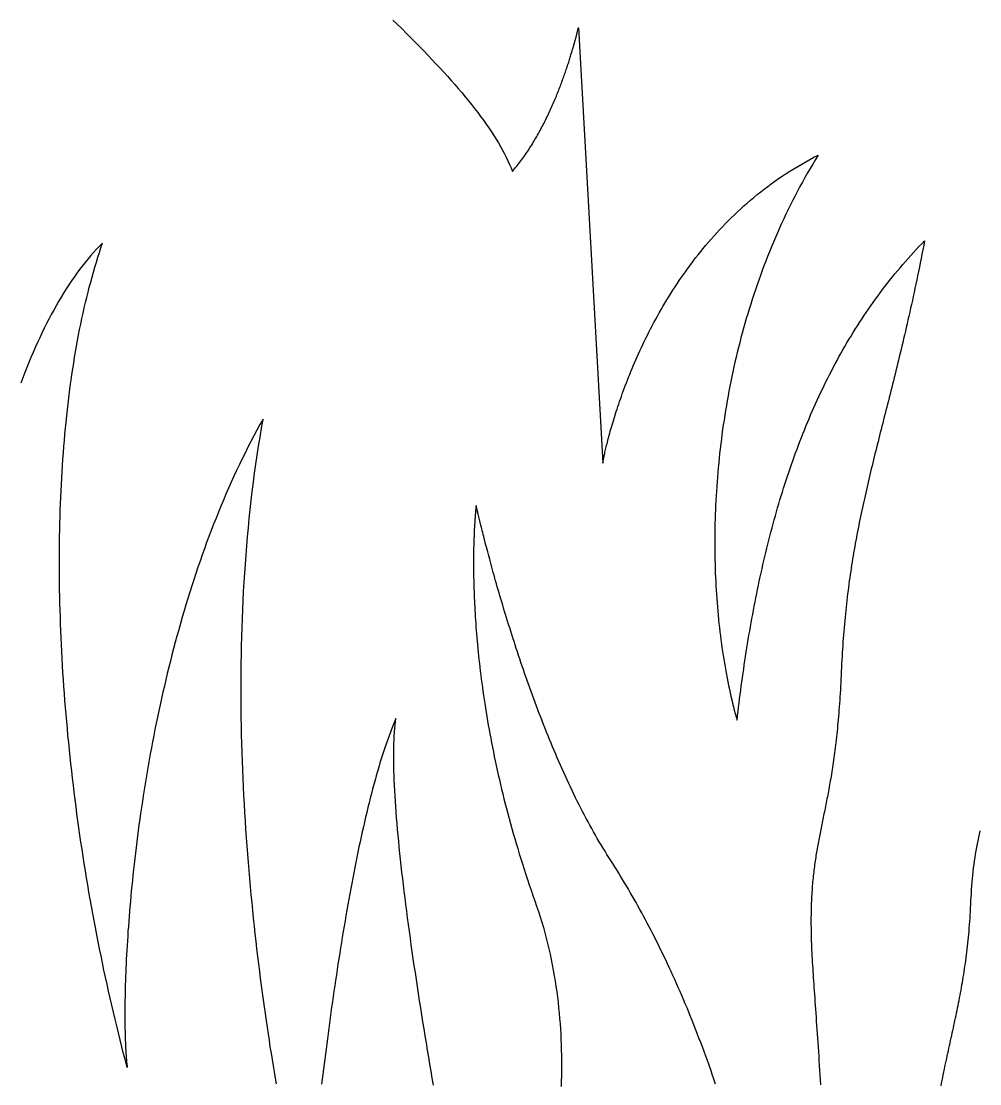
# Model space of a CAD drawing. Extents: x 5 to 105, y 2 to 136.
# Drawn here: x 22.37 to 30.88, y 52.06 to 61.5 of the extents above; entities that cross this region are included whole.
import ezdxf

# ---------------------------------------------------------------- set-up
doc = ezdxf.new("R2010")
doc.units = 0
doc.layers.get('0').update_dxf_attribs({"linetype": 'CONTINUOUS'})

msp = doc.modelspace()

# ---------------------------------------------------------------- linework, layer by layer
at = {"color": 7}
msp.add_lwpolyline([(27.3163, 61.4402), (27.5331, 57.5743)], dxfattribs=at)
for points in [[(25.6703, 61.5093, 0), (25.711, 61.4694, 0), (25.7511, 61.4298, 0), (25.7908, 61.3904, 0), (25.8298, 61.3513, 0), (25.8683, 61.3124, 0), (25.9062, 61.2737, 0), (25.9435, 61.2353, 0), (25.9802, 61.1971, 0), (26.0163, 61.1591, 0), (26.0518, 61.1214, 0), (26.0865, 61.0839, 0), (26.1207, 61.0467, 0), (26.1541, 61.0097, 0), (26.1869, 60.9729, 0), (26.2189, 60.9364, 0), (26.2503, 60.9001, 0), (26.2809, 60.8641, 0), (26.3107, 60.8283, 0), (26.3398, 60.7928, 0), (26.3682, 60.7575, 0), (26.3957, 60.7225, 0), (26.4225, 60.6877, 0), (26.4484, 60.6531, 0), (26.4735, 60.6188, 0), (26.4978, 60.5848, 0), (26.5212, 60.551, 0), (26.5438, 60.5174, 0), (26.5655, 60.4841, 0), (26.5863, 60.4511, 0), (26.6061, 60.4183, 0), (26.6251, 60.3858, 0), (26.6432, 60.3535, 0), (26.6602, 60.3215, 0), (26.6764, 60.2897, 0), (26.6915, 60.2582, 0), (26.7057, 60.227, 0), (26.7189, 60.196, 0), (26.7311, 60.1653, 0)], [(26.7311, 60.1653, 0), (26.7407, 60.1765, 0), (26.7503, 60.1878, 0), (26.7598, 60.1993, 0), (26.7692, 60.2109, 0), (26.7785, 60.2226, 0), (26.7878, 60.2344, 0), (26.7969, 60.2463, 0), (26.806, 60.2583, 0), (26.815, 60.2704, 0), (26.8238, 60.2826, 0), (26.8326, 60.2948, 0), (26.8413, 60.3072, 0), (26.85, 60.3196, 0), (26.8585, 60.3322, 0), (26.867, 60.3448, 0), (26.8753, 60.3574, 0), (26.8836, 60.3702, 0), (26.8918, 60.383, 0), (26.8999, 60.3959, 0), (26.908, 60.4088, 0), (26.9159, 60.4218, 0), (26.9238, 60.4348, 0), (26.9315, 60.4479, 0), (26.9392, 60.461, 0), (26.9468, 60.4742, 0), (26.9544, 60.4874, 0), (26.9618, 60.5007, 0), (26.9692, 60.514, 0), (26.9764, 60.5273, 0), (26.9836, 60.5406, 0), (26.9907, 60.554, 0), (26.9978, 60.5674, 0), (27.0047, 60.5808, 0), (27.0116, 60.5942, 0), (27.0183, 60.6076, 0), (27.025, 60.621, 0), (27.0317, 60.6345, 0), (27.0382, 60.6479, 0), (27.0446, 60.6613, 0), (27.051, 60.6748, 0), (27.0573, 60.6882, 0), (27.0635, 60.7016, 0), (27.0697, 60.715, 0), (27.0757, 60.7283, 0), (27.0817, 60.7417, 0), (27.0876, 60.755, 0), (27.0934, 60.7682, 0), (27.0991, 60.7815, 0), (27.1048, 60.7947, 0), (27.1103, 60.8079, 0), (27.1158, 60.821, 0), (27.1212, 60.8341, 0), (27.1266, 60.8471, 0), (27.1318, 60.8601, 0), (27.137, 60.873, 0), (27.1421, 60.8859, 0), (27.1471, 60.8987, 0), (27.1521, 60.9114, 0), (27.1569, 60.9241, 0), (27.1617, 60.9367, 0), (27.1664, 60.9492, 0), (27.1711, 60.9616, 0), (27.1756, 60.974, 0), (27.1801, 60.9862, 0), (27.1845, 60.9984, 0), (27.1889, 61.0105, 0), (27.1931, 61.0225, 0), (27.1973, 61.0344, 0), (27.2014, 61.0461, 0), (27.2054, 61.0578, 0), (27.2094, 61.0694, 0), (27.2133, 61.0808, 0), (27.2171, 61.0922, 0), (27.2208, 61.1034, 0), (27.2244, 61.1145, 0), (27.228, 61.1255, 0), (27.2315, 61.1363, 0), (27.235, 61.147, 0), (27.2383, 61.1576, 0), (27.2416, 61.168, 0), (27.2448, 61.1783, 0), (27.2479, 61.1885, 0), (27.251, 61.1985, 0), (27.254, 61.2083, 0), (27.2569, 61.218, 0), (27.2598, 61.2275, 0), (27.2625, 61.2369, 0), (27.2652, 61.2461, 0), (27.2679, 61.2551, 0), (27.2704, 61.264, 0), (27.2729, 61.2726, 0), (27.2753, 61.2811, 0), (27.2777, 61.2895, 0), (27.2799, 61.2976, 0), (27.2821, 61.3056, 0), (27.2843, 61.3133, 0), (27.2863, 61.3209, 0), (27.2883, 61.3282, 0), (27.2902, 61.3354, 0), (27.2921, 61.3423, 0), (27.2939, 61.3491, 0), (27.2956, 61.3556, 0), (27.2972, 61.3619, 0), (27.2988, 61.368, 0), (27.3003, 61.3739, 0), (27.3017, 61.3795, 0), (27.3031, 61.3849, 0), (27.3044, 61.3901, 0), (27.3056, 61.3951, 0), (27.3068, 61.3998, 0), (27.3079, 61.4043, 0), (27.3089, 61.4085, 0), (27.3098, 61.4125, 0), (27.3107, 61.4162, 0), (27.3116, 61.4197, 0), (27.3123, 61.4229, 0), (27.313, 61.4258, 0), (27.3136, 61.4285, 0), (27.3142, 61.4309, 0), (27.3147, 61.4331, 0), (27.3151, 61.4349, 0), (27.3155, 61.4365, 0), (27.3158, 61.4378, 0), (27.316, 61.4389, 0), (27.3161, 61.4396, 0), (27.3162, 61.44, 0), (27.3163, 61.4402, 0)], [(27.5331, 57.5743, 0), (27.5332, 57.5746, 0), (27.5334, 57.5757, 0), (27.5337, 57.5775, 0), (27.5341, 57.5799, 0), (27.5347, 57.5831, 0), (27.5354, 57.5869, 0), (27.5363, 57.5914, 0), (27.5373, 57.5965, 0), (27.5384, 57.6023, 0), (27.5397, 57.6087, 0), (27.5411, 57.6158, 0), (27.5427, 57.6235, 0), (27.5445, 57.6317, 0), (27.5464, 57.6406, 0), (27.5484, 57.6501, 0), (27.5506, 57.6602, 0), (27.553, 57.6708, 0), (27.5556, 57.682, 0), (27.5583, 57.6938, 0), (27.5612, 57.7061, 0), (27.5643, 57.719, 0), (27.5675, 57.7324, 0), (27.571, 57.7463, 0), (27.5746, 57.7607, 0), (27.5784, 57.7756, 0), (27.5824, 57.791, 0), (27.5866, 57.8069, 0), (27.591, 57.8233, 0), (27.5956, 57.8402, 0), (27.6004, 57.8575, 0), (27.6054, 57.8752, 0), (27.6106, 57.8934, 0), (27.616, 57.912, 0), (27.6216, 57.9311, 0), (27.6275, 57.9506, 0), (27.6335, 57.9704, 0), (27.6398, 57.9907, 0), (27.6463, 58.0114, 0), (27.653, 58.0324, 0), (27.6599, 58.0538, 0), (27.6671, 58.0755, 0), (27.6745, 58.0977, 0), (27.6822, 58.1201, 0), (27.6901, 58.1429, 0), (27.6982, 58.166, 0), (27.7066, 58.1894, 0), (27.7152, 58.2132, 0), (27.7241, 58.2372, 0), (27.7332, 58.2615, 0), (27.7426, 58.2861, 0), (27.7522, 58.311, 0), (27.7621, 58.3361, 0), (27.7723, 58.3615, 0), (27.7827, 58.3871, 0), (27.7934, 58.413, 0), (27.8044, 58.4391, 0), (27.8156, 58.4654, 0), (27.8271, 58.4919, 0), (27.8389, 58.5186, 0), (27.851, 58.5455, 0), (27.8634, 58.5726, 0), (27.876, 58.5998, 0), (27.889, 58.6272, 0), (27.9022, 58.6548, 0), (27.9157, 58.6825, 0), (27.9296, 58.7104, 0), (27.9437, 58.7383, 0), (27.9581, 58.7664, 0), (27.9729, 58.7946, 0), (27.9879, 58.8229, 0), (28.0033, 58.8513, 0), (28.019, 58.8798, 0), (28.035, 58.9083, 0), (28.0513, 58.9369, 0), (28.0679, 58.9656, 0), (28.0849, 58.9943, 0), (28.1022, 59.0231, 0), (28.1198, 59.0518, 0), (28.1378, 59.0806, 0), (28.1561, 59.1094, 0), (28.1747, 59.1382, 0), (28.1937, 59.167, 0), (28.213, 59.1958, 0), (28.2327, 59.2246, 0), (28.2527, 59.2533, 0), (28.2731, 59.282, 0), (28.2938, 59.3106, 0), (28.3149, 59.3392, 0), (28.3363, 59.3677, 0), (28.3581, 59.3961, 0), (28.3803, 59.4244, 0), (28.4028, 59.4526, 0), (28.4258, 59.4807, 0), (28.449, 59.5087, 0), (28.4727, 59.5366, 0), (28.4968, 59.5644, 0), (28.5212, 59.592, 0), (28.546, 59.6194, 0), (28.5712, 59.6467, 0), (28.5968, 59.6738, 0), (28.6228, 59.7008, 0), (28.6492, 59.7275, 0), (28.676, 59.7541, 0), (28.7031, 59.7804, 0), (28.7307, 59.8066, 0), (28.7587, 59.8325, 0), (28.7871, 59.8582, 0), (28.816, 59.8836, 0), (28.8452, 59.9088, 0), (28.8748, 59.9337, 0), (28.9049, 59.9584, 0), (28.9354, 59.9828, 0), (28.9663, 60.0069, 0), (28.9977, 60.0307, 0), (29.0295, 60.0542, 0), (29.0617, 60.0774, 0), (29.0943, 60.1003, 0), (29.1274, 60.1228, 0), (29.1609, 60.145, 0), (29.1949, 60.1669, 0), (29.2293, 60.1883, 0), (29.2642, 60.2095, 0), (29.2995, 60.2302, 0), (29.3353, 60.2506, 0), (29.3716, 60.2706, 0), (29.4083, 60.2901, 0), (29.4454, 60.3093, 0)], [(29.4455, 60.3093, 0), (29.4213, 60.2698, 0), (29.3976, 60.2302, 0), (29.3742, 60.1905, 0), (29.3512, 60.1506, 0), (29.3286, 60.1105, 0), (29.3063, 60.0703, 0), (29.2843, 60.0299, 0), (29.2627, 59.9894, 0), (29.2415, 59.9488, 0), (29.2206, 59.908, 0), (29.2001, 59.8671, 0), (29.1799, 59.8261, 0), (29.1601, 59.785, 0), (29.1406, 59.7437, 0), (29.1215, 59.7023, 0), (29.1027, 59.6608, 0), (29.0842, 59.6193, 0), (29.0661, 59.5776, 0), (29.0483, 59.5358, 0), (29.0308, 59.4939, 0), (29.0137, 59.4519, 0), (28.9969, 59.4099, 0), (28.9804, 59.3677, 0), (28.9643, 59.3255, 0), (28.9485, 59.2832, 0), (28.933, 59.2408, 0), (28.9178, 59.1984, 0), (28.9029, 59.1559, 0), (28.8884, 59.1134, 0), (28.8742, 59.0708, 0), (28.8603, 59.0281, 0), (28.8467, 58.9854, 0), (28.8334, 58.9426, 0), (28.8205, 58.8999, 0), (28.8078, 58.857, 0), (28.7954, 58.8142, 0), (28.7834, 58.7713, 0), (28.7716, 58.7284, 0), (28.7602, 58.6855, 0), (28.7491, 58.6425, 0), (28.7382, 58.5996, 0), (28.7277, 58.5566, 0), (28.7174, 58.5137, 0), (28.7074, 58.4707, 0), (28.6977, 58.4277, 0), (28.6884, 58.3848, 0), (28.6793, 58.3419, 0), (28.6704, 58.2989, 0), (28.6619, 58.256, 0), (28.6537, 58.2131, 0), (28.6457, 58.1703, 0), (28.638, 58.1275, 0), (28.6306, 58.0847, 0), (28.6234, 58.0419, 0), (28.6166, 57.9992, 0), (28.61, 57.9566, 0), (28.6036, 57.914, 0), (28.5976, 57.8714, 0), (28.5918, 57.8289, 0), (28.5862, 57.7865, 0), (28.581, 57.7442, 0), (28.5759, 57.7019, 0), (28.5712, 57.6596, 0), (28.5667, 57.6175, 0), (28.5625, 57.5754, 0), (28.5585, 57.5335, 0), (28.5547, 57.4916, 0), (28.5513, 57.4498, 0), (28.548, 57.4081, 0), (28.545, 57.3665, 0), (28.5423, 57.3251, 0), (28.5398, 57.2837, 0), (28.5375, 57.2424, 0), (28.5355, 57.2013, 0), (28.5337, 57.1603, 0), (28.5322, 57.1194, 0), (28.5309, 57.0786, 0), (28.5298, 57.038, 0), (28.529, 56.9975, 0), (28.5283, 56.9571, 0), (28.528, 56.9169, 0), (28.5278, 56.8769, 0), (28.5279, 56.837, 0), (28.5281, 56.7972, 0), (28.5286, 56.7576, 0), (28.5294, 56.7182, 0), (28.5303, 56.679, 0), (28.5315, 56.6399, 0), (28.5328, 56.601, 0), (28.5344, 56.5622, 0), (28.5362, 56.5237, 0), (28.5382, 56.4853, 0), (28.5404, 56.4472, 0), (28.5428, 56.4092, 0), (28.5454, 56.3714, 0), (28.5482, 56.3339, 0), (28.5512, 56.2965, 0), (28.5544, 56.2594, 0), (28.5578, 56.2225, 0), (28.5614, 56.1857, 0), (28.5652, 56.1493, 0), (28.5692, 56.113, 0), (28.5734, 56.077, 0), (28.5777, 56.0412, 0), (28.5823, 56.0056, 0), (28.587, 55.9703, 0), (28.5919, 55.9352, 0), (28.597, 55.9004, 0), (28.6023, 55.8659, 0), (28.6077, 55.8316, 0), (28.6133, 55.7975, 0), (28.6191, 55.7638, 0), (28.6251, 55.7303, 0), (28.6312, 55.697, 0), (28.6375, 55.6641, 0), (28.644, 55.6314, 0), (28.6506, 55.599, 0), (28.6574, 55.5669, 0), (28.6644, 55.5351, 0), (28.6715, 55.5036, 0), (28.6788, 55.4724, 0), (28.6862, 55.4415, 0), (28.6938, 55.411, 0), (28.7015, 55.3807, 0), (28.7094, 55.3507, 0), (28.7175, 55.3211, 0), (28.7256, 55.2918, 0)], [(28.7257, 55.2918, 0), (28.7301, 55.3297, 0), (28.7346, 55.3675, 0), (28.7392, 55.4054, 0), (28.7438, 55.4432, 0), (28.7486, 55.481, 0), (28.7535, 55.5188, 0), (28.7584, 55.5566, 0), (28.7634, 55.5943, 0), (28.7686, 55.632, 0), (28.7738, 55.6697, 0), (28.7791, 55.7074, 0), (28.7846, 55.745, 0), (28.7901, 55.7826, 0), (28.7957, 55.8202, 0), (28.8014, 55.8577, 0), (28.8073, 55.8952, 0), (28.8132, 55.9326, 0), (28.8192, 55.9701, 0), (28.8254, 56.0075, 0), (28.8316, 56.0448, 0), (28.838, 56.0821, 0), (28.8445, 56.1194, 0), (28.8511, 56.1566, 0), (28.8578, 56.1938, 0), (28.8646, 56.2309, 0), (28.8715, 56.268, 0), (28.8785, 56.3051, 0), (28.8857, 56.342, 0), (28.893, 56.379, 0), (28.9004, 56.4159, 0), (28.9079, 56.4527, 0), (28.9156, 56.4895, 0), (28.9234, 56.5262, 0), (28.9313, 56.5629, 0), (28.9393, 56.5995, 0), (28.9474, 56.636, 0), (28.9557, 56.6725, 0), (28.9641, 56.7089, 0), (28.9727, 56.7453, 0), (28.9814, 56.7816, 0), (28.9902, 56.8178, 0), (28.9992, 56.854, 0), (29.0082, 56.8901, 0), (29.0175, 56.9261, 0), (29.0268, 56.9621, 0), (29.0364, 56.998, 0), (29.046, 57.0338, 0), (29.0558, 57.0695, 0), (29.0657, 57.1052, 0), (29.0758, 57.1407, 0), (29.0861, 57.1762, 0), (29.0965, 57.2117, 0), (29.107, 57.247, 0), (29.1177, 57.2823, 0), (29.1285, 57.3174, 0), (29.1395, 57.3525, 0), (29.1506, 57.3875, 0), (29.1619, 57.4225, 0), (29.1734, 57.4573, 0), (29.185, 57.492, 0), (29.1968, 57.5267, 0), (29.2087, 57.5612, 0), (29.2208, 57.5957, 0), (29.2331, 57.6301, 0), (29.2455, 57.6643, 0), (29.2581, 57.6985, 0), (29.2709, 57.7326, 0), (29.2838, 57.7665, 0), (29.2969, 57.8004, 0), (29.3102, 57.8342, 0), (29.3237, 57.8679, 0), (29.3373, 57.9014, 0), (29.3511, 57.9349, 0), (29.3651, 57.9682, 0), (29.3792, 58.0015, 0), (29.3935, 58.0346, 0), (29.408, 58.0676, 0), (29.4227, 58.1005, 0), (29.4376, 58.1333, 0), (29.4527, 58.166, 0), (29.4679, 58.1985, 0), (29.4833, 58.231, 0), (29.499, 58.2633, 0), (29.5148, 58.2955, 0), (29.5308, 58.3276, 0), (29.547, 58.3595, 0), (29.5633, 58.3914, 0), (29.5799, 58.4231, 0), (29.5967, 58.4546, 0), (29.6137, 58.4861, 0), (29.6308, 58.5174, 0), (29.6482, 58.5486, 0), (29.6658, 58.5797, 0), (29.6835, 58.6106, 0), (29.7015, 58.6414, 0), (29.7197, 58.672, 0), (29.7381, 58.7026, 0), (29.7566, 58.733, 0), (29.7754, 58.7632, 0), (29.7945, 58.7933, 0), (29.8137, 58.8233, 0), (29.8331, 58.8531, 0), (29.8527, 58.8828, 0), (29.8726, 58.9123, 0), (29.8927, 58.9417, 0), (29.913, 58.9709, 0), (29.9335, 59, 0), (29.9542, 59.0289, 0), (29.9751, 59.0577, 0), (29.9963, 59.0863, 0), (30.0177, 59.1148, 0), (30.0393, 59.1431, 0), (30.0612, 59.1713, 0), (30.0832, 59.1993, 0), (30.1055, 59.2271, 0), (30.128, 59.2548, 0), (30.1508, 59.2823, 0), (30.1738, 59.3097, 0), (30.197, 59.3369, 0), (30.2205, 59.3639, 0), (30.2442, 59.3908, 0), (30.2681, 59.4175, 0), (30.2923, 59.444, 0), (30.3167, 59.4703, 0), (30.3413, 59.4965, 0), (30.3662, 59.5225, 0), (30.3914, 59.5484, 0)], [(30.3914, 59.5484, 0), (30.3836, 59.5082, 0), (30.3758, 59.4685, 0), (30.368, 59.4291, 0), (30.3602, 59.3901, 0), (30.3524, 59.3514, 0), (30.3446, 59.3132, 0), (30.3368, 59.2752, 0), (30.329, 59.2376, 0), (30.3212, 59.2004, 0), (30.3134, 59.1634, 0), (30.3056, 59.1269, 0), (30.2978, 59.0906, 0), (30.29, 59.0546, 0), (30.2822, 59.019, 0), (30.2744, 58.9837, 0), (30.2667, 58.9487, 0), (30.2589, 58.914, 0), (30.2511, 58.8795, 0), (30.2434, 58.8454, 0), (30.2356, 58.8115, 0), (30.2279, 58.778, 0), (30.2201, 58.7447, 0), (30.2124, 58.7116, 0), (30.2047, 58.6788, 0), (30.197, 58.6463, 0), (30.1894, 58.6141, 0), (30.1817, 58.582, 0), (30.1741, 58.5503, 0), (30.1664, 58.5187, 0), (30.1588, 58.4874, 0), (30.1512, 58.4563, 0), (30.1437, 58.4254, 0), (30.1361, 58.3948, 0), (30.1286, 58.3643, 0), (30.1211, 58.3341, 0), (30.1136, 58.3041, 0), (30.1062, 58.2742, 0), (30.0988, 58.2446, 0), (30.0914, 58.2151, 0), (30.084, 58.1858, 0), (30.0767, 58.1567, 0), (30.0693, 58.1277, 0), (30.0621, 58.0989, 0), (30.0548, 58.0703, 0), (30.0476, 58.0418, 0), (30.0404, 58.0134, 0), (30.0333, 57.9852, 0), (30.0261, 57.9572, 0), (30.0191, 57.9293, 0), (30.012, 57.9014, 0), (30.005, 57.8738, 0), (29.998, 57.8462, 0), (29.9911, 57.8187, 0), (29.9842, 57.7914, 0), (29.9774, 57.7641, 0), (29.9706, 57.737, 0), (29.9638, 57.7099, 0), (29.9571, 57.6829, 0), (29.9504, 57.656, 0), (29.9438, 57.6292, 0), (29.9372, 57.6024, 0), (29.9307, 57.5757, 0), (29.9242, 57.549, 0), (29.9177, 57.5224, 0), (29.9114, 57.4959, 0), (29.905, 57.4694, 0), (29.8987, 57.4429, 0), (29.8925, 57.4165, 0), (29.8863, 57.3901, 0), (29.8802, 57.3637, 0), (29.8741, 57.3373, 0), (29.8681, 57.3109, 0), (29.8622, 57.2846, 0), (29.8563, 57.2582, 0), (29.8504, 57.2318, 0), (29.8447, 57.2055, 0), (29.839, 57.1791, 0), (29.8333, 57.1527, 0), (29.8277, 57.1262, 0), (29.8222, 57.0998, 0), (29.8167, 57.0732, 0), (29.8113, 57.0467, 0), (29.806, 57.0201, 0), (29.8007, 56.9934, 0), (29.7956, 56.9667, 0), (29.7904, 56.94, 0), (29.7854, 56.9131, 0), (29.7804, 56.8862, 0), (29.7755, 56.8592, 0), (29.7706, 56.8322, 0), (29.7659, 56.805, 0), (29.7612, 56.7777, 0), (29.7566, 56.7504, 0), (29.752, 56.7229, 0), (29.7476, 56.6953, 0), (29.7432, 56.6677, 0), (29.7389, 56.6398, 0), (29.7347, 56.6119, 0), (29.7305, 56.5838, 0), (29.7265, 56.5556, 0), (29.7225, 56.5273, 0), (29.7186, 56.4988, 0), (29.7148, 56.4702, 0), (29.7111, 56.4414, 0), (29.7074, 56.4124, 0), (29.7039, 56.3833, 0), (29.7004, 56.354, 0), (29.697, 56.3245, 0), (29.6938, 56.2948, 0), (29.6906, 56.265, 0), (29.6875, 56.2349, 0), (29.6845, 56.2047, 0), (29.6815, 56.1742, 0), (29.6787, 56.1436, 0), (29.676, 56.1127, 0), (29.6734, 56.0816, 0), (29.6708, 56.0503, 0), (29.6684, 56.0187, 0), (29.6661, 55.987, 0), (29.6638, 55.9549, 0), (29.6617, 55.9227, 0), (29.6597, 55.8901, 0), (29.6577, 55.8573, 0), (29.6559, 55.8243, 0), (29.6542, 55.791, 0), (29.6526, 55.7574, 0), (29.6511, 55.7235, 0)], [(23.0911, 59.528, 0), (23.0646, 59.5014, 0), (23.0383, 59.4739, 0), (23.0123, 59.4456, 0), (22.9866, 59.4165, 0), (22.9612, 59.3866, 0), (22.9361, 59.356, 0), (22.9113, 59.3246, 0), (22.8868, 59.2924, 0), (22.8626, 59.2595, 0), (22.8387, 59.2259, 0), (22.815, 59.1916, 0), (22.7917, 59.1566, 0), (22.7686, 59.1209, 0), (22.7458, 59.0845, 0), (22.7233, 59.0475, 0), (22.7011, 59.0098, 0), (22.6791, 58.9716, 0), (22.6575, 58.9327, 0), (22.6361, 58.8932, 0), (22.615, 58.8531, 0), (22.5942, 58.8125, 0), (22.5736, 58.7713, 0), (22.5533, 58.7295, 0), (22.5333, 58.6872, 0), (22.5136, 58.6444, 0), (22.4941, 58.6011, 0), (22.4749, 58.5574, 0), (22.456, 58.5131, 0), (22.4374, 58.4684, 0), (22.419, 58.4232, 0), (22.4009, 58.3776, 0), (22.383, 58.3315, 0), (22.3654, 58.2851, 0)], [(23.3105, 52.2074, 0), (23.2944, 52.2684, 0), (23.2785, 52.3295, 0), (23.2629, 52.3907, 0), (23.2474, 52.4521, 0), (23.2321, 52.5136, 0), (23.2171, 52.5753, 0), (23.2022, 52.6371, 0), (23.1876, 52.699, 0), (23.1731, 52.761, 0), (23.1589, 52.8231, 0), (23.1449, 52.8853, 0), (23.1311, 52.9476, 0), (23.1175, 53.01, 0), (23.1041, 53.0725, 0), (23.0909, 53.1351, 0), (23.078, 53.1978, 0), (23.0652, 53.2606, 0), (23.0527, 53.3234, 0), (23.0403, 53.3863, 0), (23.0282, 53.4492, 0), (23.0163, 53.5122, 0), (23.0047, 53.5753, 0), (22.9932, 53.6384, 0), (22.982, 53.7015, 0), (22.9709, 53.7647, 0), (22.9601, 53.8279, 0), (22.9496, 53.8912, 0), (22.9392, 53.9544, 0), (22.929, 54.0177, 0), (22.9191, 54.081, 0), (22.9094, 54.1443, 0), (22.8999, 54.2076, 0), (22.8906, 54.2709, 0), (22.8816, 54.3342, 0), (22.8728, 54.3975, 0), (22.8642, 54.4608, 0), (22.8558, 54.5241, 0), (22.8477, 54.5873, 0), (22.8397, 54.6505, 0), (22.8321, 54.7137, 0), (22.8246, 54.7768, 0), (22.8173, 54.8399, 0), (22.8103, 54.9029, 0), (22.8035, 54.9659, 0), (22.797, 55.0288, 0), (22.7907, 55.0916, 0), (22.7846, 55.1544, 0), (22.7787, 55.2171, 0), (22.773, 55.2798, 0), (22.7676, 55.3423, 0), (22.7625, 55.4048, 0), (22.7575, 55.4672, 0), (22.7528, 55.5294, 0), (22.7483, 55.5916, 0), (22.7441, 55.6537, 0), (22.7401, 55.7156, 0), (22.7363, 55.7774, 0), (22.7328, 55.8392, 0), (22.7295, 55.9007, 0), (22.7264, 55.9622, 0), (22.7236, 56.0235, 0), (22.721, 56.0847, 0), (22.7187, 56.1457, 0), (22.7166, 56.2066, 0), (22.7147, 56.2673, 0), (22.7131, 56.3279, 0), (22.7117, 56.3883, 0), (22.7106, 56.4485, 0), (22.7097, 56.5086, 0), (22.709, 56.5685, 0), (22.7086, 56.6282, 0), (22.7084, 56.6877, 0), (22.7085, 56.747, 0), (22.7088, 56.8061, 0), (22.7094, 56.865, 0), (22.7102, 56.9237, 0), (22.7113, 56.9822, 0), (22.7126, 57.0404, 0), (22.7141, 57.0985, 0), (22.7159, 57.1563, 0), (22.718, 57.2139, 0), (22.7203, 57.2712, 0), (22.7228, 57.3283, 0), (22.7256, 57.3852, 0), (22.7287, 57.4418, 0), (22.732, 57.4981, 0), (22.7355, 57.5542, 0), (22.7393, 57.6101, 0), (22.7434, 57.6656, 0), (22.7477, 57.7209, 0), (22.7523, 57.7759, 0), (22.7571, 57.8306, 0), (22.7622, 57.885, 0), (22.7675, 57.9391, 0), (22.7731, 57.9929, 0), (22.779, 58.0465, 0), (22.7851, 58.0997, 0), (22.7915, 58.1526, 0), (22.7981, 58.2051, 0), (22.805, 58.2574, 0), (22.8121, 58.3093, 0), (22.8195, 58.3609, 0), (22.8272, 58.4121, 0), (22.8351, 58.4631, 0), (22.8433, 58.5136, 0), (22.8518, 58.5638, 0), (22.8605, 58.6137, 0), (22.8695, 58.6631, 0), (22.8787, 58.7123, 0), (22.8882, 58.761, 0), (22.898, 58.8094, 0), (22.9081, 58.8574, 0), (22.9184, 58.905, 0), (22.929, 58.9522, 0), (22.9398, 58.999, 0), (22.9509, 59.0454, 0), (22.9623, 59.0914, 0), (22.974, 59.137, 0), (22.9859, 59.1822, 0), (22.9981, 59.2269, 0), (23.0106, 59.2712, 0), (23.0233, 59.3151, 0), (23.0363, 59.3586, 0), (23.0496, 59.4016, 0), (23.0632, 59.4442, 0), (23.077, 59.4864, 0), (23.0911, 59.528, 0)], [(24.517, 57.9652, 0), (24.4893, 57.9158, 0), (24.462, 57.8661, 0), (24.4352, 57.816, 0), (24.4087, 57.7656, 0), (24.3826, 57.7148, 0), (24.3569, 57.6638, 0), (24.3316, 57.6125, 0), (24.3067, 57.5609, 0), (24.2821, 57.509, 0), (24.2579, 57.4568, 0), (24.2341, 57.4044, 0), (24.2107, 57.3517, 0), (24.1876, 57.2988, 0), (24.1649, 57.2456, 0), (24.1425, 57.1923, 0), (24.1205, 57.1387, 0), (24.0989, 57.0849, 0), (24.0776, 57.031, 0), (24.0567, 56.9769, 0), (24.0361, 56.9226, 0), (24.0159, 56.8681, 0), (23.996, 56.8135, 0), (23.9764, 56.7587, 0), (23.9572, 56.7038, 0), (23.9383, 56.6488, 0), (23.9198, 56.5937, 0), (23.9016, 56.5385, 0), (23.8837, 56.4832, 0), (23.8661, 56.4278, 0), (23.8489, 56.3724, 0), (23.832, 56.3169, 0), (23.8154, 56.2613, 0), (23.7991, 56.2057, 0), (23.7832, 56.15, 0), (23.7675, 56.0944, 0), (23.7521, 56.0387, 0), (23.7371, 55.983, 0), (23.7224, 55.9274, 0), (23.7079, 55.8717, 0), (23.6938, 55.8161, 0), (23.6799, 55.7605, 0), (23.6664, 55.705, 0), (23.6531, 55.6495, 0), (23.6401, 55.5941, 0), (23.6274, 55.5388, 0), (23.615, 55.4836, 0), (23.6029, 55.4284, 0), (23.591, 55.3734, 0), (23.5795, 55.3185, 0), (23.5682, 55.2637, 0), (23.5571, 55.209, 0), (23.5463, 55.1545, 0), (23.5358, 55.1002, 0), (23.5256, 55.046, 0), (23.5156, 54.992, 0), (23.5059, 54.9382, 0), (23.4964, 54.8845, 0), (23.4872, 54.8311, 0), (23.4782, 54.7779, 0), (23.4694, 54.7249, 0), (23.461, 54.6722, 0), (23.4527, 54.6197, 0), (23.4447, 54.5675, 0), (23.4369, 54.5155, 0), (23.4294, 54.4638, 0), (23.4221, 54.4124, 0), (23.415, 54.3612, 0), (23.4081, 54.3104, 0), (23.4015, 54.2599, 0), (23.3951, 54.2098, 0), (23.3889, 54.1599, 0), (23.3829, 54.1104, 0), (23.3772, 54.0613, 0), (23.3716, 54.0125, 0), (23.3663, 53.9641, 0), (23.3611, 53.9161, 0), (23.3562, 53.8684, 0), (23.3514, 53.8212, 0), (23.3469, 53.7744, 0), (23.3425, 53.728, 0), (23.3384, 53.6821, 0), (23.3344, 53.6366, 0), (23.3306, 53.5915, 0), (23.327, 53.5469, 0), (23.3236, 53.5028, 0), (23.3204, 53.4591, 0), (23.3173, 53.416, 0), (23.3145, 53.3734, 0), (23.3117, 53.3312, 0), (23.3092, 53.2896, 0), (23.3068, 53.2485, 0), (23.3046, 53.208, 0), (23.3026, 53.168, 0), (23.3007, 53.1286, 0), (23.2989, 53.0898, 0), (23.2974, 53.0515, 0), (23.2959, 53.0138, 0), (23.2946, 52.9767, 0), (23.2935, 52.9403, 0), (23.2925, 52.9044, 0), (23.2917, 52.8692, 0), (23.2909, 52.8346, 0), (23.2904, 52.8007, 0), (23.2899, 52.7674, 0), (23.2896, 52.7349, 0), (23.2894, 52.7029, 0), (23.2894, 52.6717, 0), (23.2894, 52.6412, 0), (23.2896, 52.6114, 0), (23.2899, 52.5823, 0), (23.2903, 52.5539, 0), (23.2908, 52.5263, 0), (23.2915, 52.4994, 0), (23.2922, 52.4733, 0), (23.2931, 52.448, 0), (23.294, 52.4234, 0), (23.2951, 52.3996, 0), (23.2962, 52.3767, 0), (23.2975, 52.3545, 0), (23.2988, 52.3331, 0), (23.3002, 52.3126, 0), (23.3017, 52.2929, 0), (23.3033, 52.2741, 0), (23.305, 52.2561, 0), (23.3068, 52.239, 0), (23.3086, 52.2228, 0), (23.3105, 52.2074, 0)], [(24.6348, 52.0605, 0), (24.6259, 52.1132, 0), (24.617, 52.1668, 0), (24.6081, 52.2213, 0), (24.5991, 52.2765, 0), (24.5902, 52.3325, 0), (24.5813, 52.3893, 0), (24.5725, 52.4469, 0), (24.5636, 52.5053, 0), (24.5548, 52.5644, 0), (24.5461, 52.6242, 0), (24.5374, 52.6848, 0), (24.5287, 52.746, 0), (24.5202, 52.808, 0), (24.5117, 52.8706, 0), (24.5033, 52.9339, 0), (24.495, 52.9979, 0), (24.4868, 53.0625, 0), (24.4787, 53.1278, 0), (24.4707, 53.1937, 0), (24.4628, 53.2601, 0), (24.4551, 53.3272, 0), (24.4475, 53.3949, 0), (24.4401, 53.4631, 0), (24.4328, 53.5319, 0), (24.4257, 53.6012, 0), (24.4187, 53.6711, 0), (24.4119, 53.7415, 0), (24.4053, 53.8124, 0), (24.3989, 53.8838, 0), (24.3927, 53.9556, 0), (24.3867, 54.028, 0), (24.381, 54.1008, 0), (24.3754, 54.174, 0), (24.3701, 54.2477, 0), (24.365, 54.3218, 0), (24.3601, 54.3963, 0), (24.3555, 54.4712, 0), (24.3512, 54.5465, 0), (24.3471, 54.6221, 0), (24.3433, 54.6981, 0), (24.3398, 54.7745, 0), (24.3365, 54.8511, 0), (24.3336, 54.9281, 0), (24.331, 55.0054, 0), (24.3287, 55.083, 0), (24.3267, 55.1609, 0), (24.325, 55.239, 0), (24.3237, 55.3174, 0), (24.3227, 55.3961, 0), (24.322, 55.4749, 0), (24.3217, 55.554, 0), (24.3218, 55.6333, 0), (24.3223, 55.7128, 0), (24.3231, 55.7925, 0), (24.3243, 55.8723, 0), (24.326, 55.9523, 0), (24.328, 56.0324, 0), (24.3304, 56.1127, 0), (24.3333, 56.193, 0), (24.3365, 56.2735, 0), (24.3402, 56.3541, 0), (24.3444, 56.4347, 0), (24.349, 56.5154, 0), (24.354, 56.5962, 0), (24.3596, 56.677, 0), (24.3655, 56.7579, 0), (24.372, 56.8387, 0), (24.379, 56.9196, 0), (24.3864, 57.0004, 0), (24.3943, 57.0812, 0), (24.4028, 57.162, 0), (24.4118, 57.2428, 0), (24.4213, 57.3234, 0), (24.4313, 57.404, 0), (24.4418, 57.4846, 0), (24.4529, 57.565, 0), (24.4646, 57.6453, 0), (24.4768, 57.7255, 0), (24.4896, 57.8056, 0), (24.503, 57.8855, 0), (24.5169, 57.9652, 0)], [(26.4089, 57.1974, 0), (26.4089, 57.1971, 0), (26.4088, 57.1963, 0), (26.4086, 57.1949, 0), (26.4084, 57.1929, 0), (26.4081, 57.1905, 0), (26.4078, 57.1874, 0), (26.4074, 57.1838, 0), (26.4069, 57.1797, 0), (26.4064, 57.175, 0), (26.4059, 57.1699, 0), (26.4053, 57.1641, 0), (26.4047, 57.1579, 0), (26.4041, 57.1511, 0), (26.4034, 57.1438, 0), (26.4027, 57.136, 0), (26.402, 57.1276, 0), (26.4013, 57.1188, 0), (26.4005, 57.1094, 0), (26.3997, 57.0995, 0), (26.3989, 57.0892, 0), (26.3982, 57.0783, 0), (26.3974, 57.0669, 0), (26.3966, 57.0551, 0), (26.3958, 57.0427, 0), (26.395, 57.0298, 0), (26.3942, 57.0165, 0), (26.3935, 57.0027, 0), (26.3927, 56.9884, 0), (26.392, 56.9736, 0), (26.3913, 56.9583, 0), (26.3906, 56.9426, 0), (26.3899, 56.9264, 0), (26.3893, 56.9098, 0), (26.3887, 56.8926, 0), (26.3882, 56.8751, 0), (26.3877, 56.857, 0), (26.3872, 56.8385, 0), (26.3868, 56.8196, 0), (26.3864, 56.8002, 0), (26.3861, 56.7803, 0), (26.3858, 56.7601, 0), (26.3856, 56.7393, 0), (26.3855, 56.7182, 0), (26.3854, 56.6966, 0), (26.3854, 56.6746, 0), (26.3855, 56.6521, 0), (26.3857, 56.6292, 0), (26.3859, 56.6059, 0), (26.3862, 56.5822, 0), (26.3866, 56.5581, 0), (26.3871, 56.5336, 0), (26.3877, 56.5086, 0), (26.3884, 56.4833, 0), (26.3892, 56.4575, 0), (26.39, 56.4313, 0), (26.391, 56.4048, 0), (26.3921, 56.3778, 0), (26.3933, 56.3505, 0), (26.3946, 56.3228, 0), (26.3961, 56.2946, 0), (26.3976, 56.2661, 0), (26.3993, 56.2373, 0), (26.4011, 56.208, 0), (26.4031, 56.1784, 0), (26.4052, 56.1484, 0), (26.4074, 56.118, 0), (26.4097, 56.0873, 0), (26.4122, 56.0562, 0), (26.4149, 56.0247, 0), (26.4177, 55.9929, 0), (26.4206, 55.9607, 0), (26.4237, 55.9282, 0), (26.427, 55.8954, 0), (26.4304, 55.8622, 0), (26.434, 55.8286, 0), (26.4378, 55.7947, 0), (26.4417, 55.7605, 0), (26.4458, 55.726, 0), (26.4501, 55.6911, 0), (26.4546, 55.6559, 0), (26.4593, 55.6203, 0), (26.4641, 55.5845, 0), (26.4692, 55.5483, 0), (26.4744, 55.5118, 0), (26.4798, 55.4751, 0), (26.4855, 55.4379, 0), (26.4913, 55.4005, 0), (26.4974, 55.3628, 0), (26.5036, 55.3248, 0), (26.5101, 55.2865, 0), (26.5168, 55.2479, 0), (26.5237, 55.209, 0), (26.5308, 55.1698, 0), (26.5382, 55.1304, 0), (26.5458, 55.0906, 0), (26.5536, 55.0506, 0), (26.5617, 55.0103, 0), (26.57, 54.9697, 0), (26.5786, 54.9289, 0), (26.5874, 54.8878, 0), (26.5964, 54.8464, 0), (26.6057, 54.8048, 0), (26.6153, 54.7629, 0), (26.6251, 54.7208, 0), (26.6352, 54.6784, 0), (26.6455, 54.6357, 0), (26.6561, 54.5928, 0), (26.667, 54.5497, 0), (26.6782, 54.5063, 0), (26.6896, 54.4627, 0), (26.7013, 54.4188, 0), (26.7133, 54.3748, 0), (26.7256, 54.3305, 0), (26.7382, 54.2859, 0), (26.7511, 54.2412, 0), (26.7643, 54.1962, 0), (26.7778, 54.151, 0), (26.7915, 54.1056, 0), (26.8056, 54.06, 0), (26.82, 54.0142, 0), (26.8347, 53.9681, 0), (26.8498, 53.9219, 0), (26.8651, 53.8755, 0), (26.8808, 53.8289, 0), (26.8968, 53.7821, 0), (26.9132, 53.7351, 0), (26.9298, 53.6879, 0)], [(27.5879, 54.0718, 0), (27.5704, 54.0991, 0), (27.5531, 54.1268, 0), (27.5359, 54.1547, 0), (27.5188, 54.1829, 0), (27.5018, 54.2114, 0), (27.485, 54.2402, 0), (27.4682, 54.2692, 0), (27.4516, 54.2985, 0), (27.4351, 54.328, 0), (27.4187, 54.3577, 0), (27.4024, 54.3877, 0), (27.3862, 54.4179, 0), (27.3702, 54.4482, 0), (27.3542, 54.4788, 0), (27.3384, 54.5096, 0), (27.3227, 54.5406, 0), (27.3071, 54.5717, 0), (27.2917, 54.603, 0), (27.2763, 54.6345, 0), (27.2611, 54.6661, 0), (27.246, 54.6978, 0), (27.231, 54.7297, 0), (27.2162, 54.7617, 0), (27.2014, 54.7939, 0), (27.1868, 54.8261, 0), (27.1723, 54.8584, 0), (27.1579, 54.8909, 0), (27.1437, 54.9234, 0), (27.1296, 54.956, 0), (27.1155, 54.9887, 0), (27.1017, 55.0214, 0), (27.0879, 55.0542, 0), (27.0743, 55.087, 0), (27.0608, 55.1198, 0), (27.0474, 55.1527, 0), (27.0342, 55.1856, 0), (27.021, 55.2185, 0), (27.008, 55.2514, 0), (26.9952, 55.2844, 0), (26.9824, 55.3173, 0), (26.9698, 55.3501, 0), (26.9573, 55.383, 0), (26.945, 55.4158, 0), (26.9327, 55.4485, 0), (26.9207, 55.4813, 0), (26.9087, 55.5139, 0), (26.8969, 55.5465, 0), (26.8851, 55.579, 0), (26.8736, 55.6114, 0), (26.8621, 55.6437, 0), (26.8508, 55.6759, 0), (26.8396, 55.708, 0), (26.8286, 55.74, 0), (26.8177, 55.7718, 0), (26.8069, 55.8035, 0), (26.7963, 55.8351, 0), (26.7858, 55.8665, 0), (26.7754, 55.8978, 0), (26.7652, 55.9288, 0), (26.7551, 55.9598, 0), (26.7451, 55.9905, 0), (26.7353, 56.021, 0), (26.7256, 56.0513, 0), (26.716, 56.0814, 0), (26.7066, 56.1113, 0), (26.6973, 56.141, 0), (26.6882, 56.1705, 0), (26.6792, 56.1996, 0), (26.6703, 56.2286, 0), (26.6616, 56.2573, 0), (26.653, 56.2857, 0), (26.6446, 56.3138, 0), (26.6363, 56.3417, 0), (26.6282, 56.3693, 0), (26.6201, 56.3965, 0), (26.6123, 56.4235, 0), (26.6045, 56.4501, 0), (26.597, 56.4764, 0), (26.5895, 56.5024, 0), (26.5822, 56.528, 0), (26.5751, 56.5533, 0), (26.5681, 56.5783, 0), (26.5612, 56.6028, 0), (26.5545, 56.627, 0), (26.5479, 56.6508, 0), (26.5415, 56.6743, 0), (26.5352, 56.6973, 0), (26.5291, 56.7199, 0), (26.5231, 56.7421, 0), (26.5172, 56.7639, 0), (26.5116, 56.7852, 0), (26.506, 56.8061, 0), (26.5006, 56.8266, 0), (26.4954, 56.8466, 0), (26.4903, 56.8661, 0), (26.4854, 56.8852, 0), (26.4806, 56.9038, 0), (26.4759, 56.9219, 0), (26.4714, 56.9395, 0), (26.4671, 56.9566, 0), (26.4629, 56.9732, 0), (26.4589, 56.9892, 0), (26.455, 57.0048, 0), (26.4513, 57.0198, 0), (26.4477, 57.0342, 0), (26.4443, 57.0481, 0), (26.441, 57.0615, 0), (26.4379, 57.0742, 0), (26.435, 57.0864, 0), (26.4322, 57.098, 0), (26.4296, 57.109, 0), (26.4271, 57.1194, 0), (26.4247, 57.1292, 0), (26.4226, 57.1384, 0), (26.4206, 57.1469, 0), (26.4187, 57.1548, 0), (26.417, 57.1621, 0), (26.4155, 57.1687, 0), (26.4141, 57.1746, 0), (26.4129, 57.1799, 0), (26.4119, 57.1845, 0), (26.411, 57.1884, 0), (26.4102, 57.1916, 0), (26.4097, 57.1941, 0), (26.4093, 57.1959, 0), (26.409, 57.197, 0), (26.4089, 57.1974, 0)], [(29.6511, 55.7235, 0), (29.6496, 55.6898, 0), (29.648, 55.6566, 0), (29.6464, 55.624, 0), (29.6446, 55.5918, 0), (29.6429, 55.5602, 0), (29.641, 55.5291, 0), (29.6391, 55.4985, 0), (29.637, 55.4684, 0), (29.635, 55.4387, 0), (29.6329, 55.4096, 0), (29.6307, 55.3809, 0), (29.6284, 55.3527, 0), (29.6261, 55.3249, 0), (29.6237, 55.2976, 0), (29.6213, 55.2707, 0), (29.6188, 55.2442, 0), (29.6163, 55.2181, 0), (29.6137, 55.1925, 0), (29.6111, 55.1673, 0), (29.6084, 55.1424, 0), (29.6056, 55.118, 0), (29.6029, 55.0939, 0), (29.6001, 55.0702, 0), (29.5972, 55.0469, 0), (29.5943, 55.0239, 0), (29.5914, 55.0013, 0), (29.5884, 54.979, 0), (29.5854, 54.957, 0), (29.5824, 54.9354, 0), (29.5793, 54.914, 0), (29.5762, 54.893, 0), (29.5731, 54.8723, 0), (29.57, 54.8519, 0), (29.5668, 54.8317, 0), (29.5636, 54.8118, 0), (29.5604, 54.7922, 0), (29.5572, 54.7729, 0), (29.5539, 54.7538, 0), (29.5506, 54.735, 0), (29.5474, 54.7164, 0), (29.5441, 54.698, 0), (29.5408, 54.6798, 0), (29.5375, 54.6618, 0), (29.5341, 54.6441, 0), (29.5308, 54.6265, 0), (29.5275, 54.6092, 0), (29.5242, 54.592, 0), (29.5208, 54.5749, 0), (29.5175, 54.5581, 0), (29.5142, 54.5414, 0), (29.5108, 54.5248, 0), (29.5075, 54.5084, 0), (29.5042, 54.4921, 0), (29.5009, 54.4759, 0), (29.4976, 54.4599, 0), (29.4943, 54.4439, 0), (29.4911, 54.4281, 0), (29.4878, 54.4123, 0), (29.4846, 54.3967, 0), (29.4814, 54.3811, 0), (29.4782, 54.3655, 0), (29.475, 54.3501, 0), (29.4719, 54.3346, 0), (29.4688, 54.3192, 0), (29.4657, 54.3039, 0), (29.4626, 54.2886, 0), (29.4596, 54.2733, 0), (29.4566, 54.258, 0), (29.4536, 54.2427, 0), (29.4507, 54.2274, 0), (29.4478, 54.2121, 0), (29.445, 54.1967, 0), (29.4421, 54.1814, 0), (29.4394, 54.166, 0), (29.4367, 54.1505, 0), (29.434, 54.135, 0), (29.4314, 54.1195, 0), (29.4288, 54.1038, 0), (29.4262, 54.0881, 0), (29.4238, 54.0723, 0), (29.4213, 54.0564, 0), (29.419, 54.0404, 0), (29.4167, 54.0243, 0), (29.4144, 54.0081, 0), (29.4122, 53.9917, 0), (29.4101, 53.9753, 0), (29.408, 53.9586, 0), (29.4061, 53.9419, 0), (29.4041, 53.9249, 0), (29.4023, 53.9078, 0), (29.4005, 53.8905, 0), (29.3988, 53.8731, 0), (29.3971, 53.8554, 0), (29.3956, 53.8376, 0), (29.3941, 53.8195, 0), (29.3927, 53.8013, 0), (29.3913, 53.7828, 0), (29.3901, 53.764, 0), (29.3889, 53.7451, 0), (29.3879, 53.7259, 0), (29.3869, 53.7064, 0), (29.386, 53.6867, 0), (29.3852, 53.6667, 0), (29.3845, 53.6464, 0), (29.3838, 53.6258, 0), (29.3833, 53.605, 0), (29.3829, 53.5838, 0), (29.3826, 53.5623, 0), (29.3823, 53.5405, 0), (29.3822, 53.5184, 0), (29.3822, 53.496, 0), (29.3823, 53.4732, 0), (29.3825, 53.45, 0), (29.3828, 53.4265, 0), (29.3832, 53.4026, 0), (29.3837, 53.3784, 0), (29.3844, 53.3537, 0), (29.3851, 53.3287, 0), (29.386, 53.3033, 0), (29.387, 53.2775, 0), (29.3881, 53.2512, 0), (29.3894, 53.2245, 0), (29.3907, 53.1974, 0), (29.3922, 53.1699, 0), (29.3938, 53.1419, 0), (29.3956, 53.1135, 0), (29.3974, 53.0845, 0)], [(25.696, 55.3056, 0), (25.6838, 55.2767, 0), (25.6716, 55.247, 0), (25.6595, 55.2166, 0), (25.6475, 55.1854, 0), (25.6356, 55.1535, 0), (25.6238, 55.1208, 0), (25.6121, 55.0875, 0), (25.6005, 55.0535, 0), (25.589, 55.0188, 0), (25.5776, 54.9835, 0), (25.5662, 54.9475, 0), (25.555, 54.9109, 0), (25.5438, 54.8738, 0), (25.5328, 54.836, 0), (25.5218, 54.7976, 0), (25.5109, 54.7587, 0), (25.5002, 54.7193, 0), (25.4895, 54.6793, 0), (25.4789, 54.6389, 0), (25.4684, 54.5979, 0), (25.458, 54.5565, 0), (25.4477, 54.5146, 0), (25.4374, 54.4723, 0), (25.4273, 54.4295, 0), (25.4173, 54.3863, 0), (25.4073, 54.3428, 0), (25.3975, 54.2988, 0), (25.3878, 54.2545, 0), (25.3781, 54.2099, 0), (25.3685, 54.1649, 0), (25.3591, 54.1196, 0), (25.3497, 54.074, 0), (25.3404, 54.0282, 0), (25.3312, 53.982, 0), (25.3221, 53.9357, 0), (25.3131, 53.889, 0), (25.3042, 53.8422, 0), (25.2954, 53.7952, 0), (25.2867, 53.7479, 0), (25.2781, 53.7006, 0), (25.2696, 53.653, 0), (25.2611, 53.6053, 0), (25.2528, 53.5575, 0), (25.2446, 53.5096, 0), (25.2364, 53.4616, 0), (25.2284, 53.4136, 0), (25.2204, 53.3654, 0), (25.2126, 53.3173, 0), (25.2048, 53.2691, 0), (25.1972, 53.2209, 0), (25.1896, 53.1727, 0), (25.1821, 53.1245, 0), (25.1747, 53.0764, 0), (25.1675, 53.0283, 0), (25.1603, 52.9803, 0), (25.1532, 52.9324, 0), (25.1462, 52.8846, 0), (25.1393, 52.8369, 0), (25.1325, 52.7894, 0), (25.1258, 52.742, 0), (25.1192, 52.6947, 0), (25.1127, 52.6477, 0), (25.1063, 52.6008, 0), (25.1, 52.5542, 0), (25.0937, 52.5078, 0), (25.0876, 52.4617, 0), (25.0816, 52.4158, 0), (25.0757, 52.3702, 0), (25.0698, 52.3249, 0), (25.0641, 52.2799, 0), (25.0585, 52.2352, 0), (25.0529, 52.1909, 0), (25.0475, 52.1469, 0), (25.0421, 52.1033, 0), (25.0369, 52.0601, 0)], [(26.0296, 52.0499, 0), (26.019, 52.1119, 0), (26.0084, 52.1742, 0), (25.9979, 52.2366, 0), (25.9875, 52.299, 0), (25.9771, 52.3616, 0), (25.9668, 52.4243, 0), (25.9565, 52.487, 0), (25.9464, 52.5497, 0), (25.9363, 52.6124, 0), (25.9263, 52.675, 0), (25.9164, 52.7376, 0), (25.9067, 52.8002, 0), (25.897, 52.8626, 0), (25.8875, 52.9249, 0), (25.8781, 52.9871, 0), (25.8689, 53.0491, 0), (25.8597, 53.1109, 0), (25.8508, 53.1725, 0), (25.8419, 53.2338, 0), (25.8333, 53.2949, 0), (25.8248, 53.3557, 0), (25.8165, 53.4161, 0), (25.8083, 53.4763, 0), (25.8004, 53.536, 0), (25.7926, 53.5954, 0), (25.785, 53.6544, 0), (25.7776, 53.7129, 0), (25.7705, 53.771, 0), (25.7635, 53.8286, 0), (25.7568, 53.8857, 0), (25.7503, 53.9423, 0), (25.744, 53.9983, 0), (25.738, 54.0538, 0), (25.7322, 54.1086, 0), (25.7267, 54.1629, 0), (25.7214, 54.2165, 0), (25.7164, 54.2694, 0), (25.7117, 54.3216, 0), (25.7072, 54.3731, 0), (25.7031, 54.4239, 0), (25.6992, 54.4739, 0), (25.6956, 54.5231, 0), (25.6923, 54.5715, 0), (25.6894, 54.6191, 0), (25.6867, 54.6658, 0), (25.6844, 54.7116, 0), (25.6824, 54.7565, 0), (25.6807, 54.8005, 0), (25.6794, 54.8436, 0), (25.6784, 54.8856, 0), (25.6778, 54.9267, 0), (25.6775, 54.9667, 0), (25.6776, 55.0057, 0), (25.6781, 55.0437, 0), (25.679, 55.0805, 0), (25.6802, 55.1162, 0), (25.6818, 55.1507, 0), (25.6838, 55.1841, 0), (25.6863, 55.2163, 0), (25.6891, 55.2473, 0), (25.6923, 55.2771, 0), (25.696, 55.3056, 0)], [(30.8026, 53.6854, 0), (30.8042, 53.7193, 0), (30.8061, 53.7529, 0), (30.8083, 53.7861, 0), (30.8107, 53.819, 0), (30.8134, 53.8516, 0), (30.8164, 53.8839, 0), (30.8196, 53.9159, 0), (30.8231, 53.9476, 0), (30.8268, 53.9791, 0), (30.8308, 54.0102, 0), (30.8351, 54.0411, 0), (30.8395, 54.0717, 0), (30.8443, 54.1021, 0), (30.8492, 54.1322, 0), (30.8544, 54.162, 0), (30.8599, 54.1917, 0), (30.8655, 54.2211, 0), (30.8714, 54.2502, 0), (30.8775, 54.2792, 0), (30.8839, 54.3079, 0)], [(28.5348, 52.0593, 0), (28.5204, 52.1017, 0), (28.5059, 52.1437, 0), (28.4914, 52.1853, 0), (28.4768, 52.2267, 0), (28.4621, 52.2677, 0), (28.4474, 52.3084, 0), (28.4326, 52.3488, 0), (28.4177, 52.3889, 0), (28.4028, 52.4286, 0), (28.3878, 52.4681, 0), (28.3728, 52.5072, 0), (28.3577, 52.546, 0), (28.3426, 52.5845, 0), (28.3273, 52.6227, 0), (28.3121, 52.6607, 0), (28.2967, 52.6983, 0), (28.2813, 52.7356, 0), (28.2659, 52.7726, 0), (28.2504, 52.8094, 0), (28.2348, 52.8458, 0), (28.2192, 52.882, 0), (28.2035, 52.9179, 0), (28.1878, 52.9535, 0), (28.172, 52.9889, 0), (28.1562, 53.0239, 0), (28.1403, 53.0587, 0), (28.1243, 53.0933, 0), (28.1083, 53.1275, 0), (28.0923, 53.1615, 0), (28.0762, 53.1953, 0), (28.06, 53.2287, 0), (28.0438, 53.262, 0), (28.0275, 53.2949, 0), (28.0112, 53.3276, 0), (27.9949, 53.3601, 0), (27.9784, 53.3923, 0), (27.962, 53.4243, 0), (27.9455, 53.4561, 0), (27.9289, 53.4876, 0), (27.9123, 53.5188, 0), (27.8956, 53.5499, 0), (27.8789, 53.5807, 0), (27.8622, 53.6113, 0), (27.8453, 53.6416, 0), (27.8285, 53.6718, 0), (27.8116, 53.7017, 0), (27.7946, 53.7314, 0), (27.7777, 53.7609, 0), (27.7606, 53.7901, 0), (27.7435, 53.8192, 0), (27.7264, 53.8481, 0), (27.7092, 53.8767, 0), (27.692, 53.9052, 0), (27.6748, 53.9334, 0), (27.6575, 53.9615, 0), (27.6401, 53.9893, 0), (27.6228, 54.017, 0), (27.6053, 54.0445, 0), (27.5879, 54.0718, 0)], [(26.9298, 53.6879, 0), (26.9463, 53.6406, 0), (26.9622, 53.5932, 0), (26.9773, 53.5457, 0), (26.9918, 53.4983, 0), (27.0057, 53.4507, 0), (27.0189, 53.4032, 0), (27.0315, 53.3556, 0), (27.0434, 53.3079, 0), (27.0548, 53.2603, 0), (27.0655, 53.2127, 0), (27.0757, 53.165, 0), (27.0852, 53.1174, 0), (27.0942, 53.0698, 0), (27.1026, 53.0222, 0), (27.1104, 52.9746, 0), (27.1177, 52.927, 0), (27.1245, 52.8795, 0), (27.1307, 52.8321, 0), (27.1364, 52.7847, 0), (27.1415, 52.7373, 0), (27.1462, 52.69, 0), (27.1503, 52.6428, 0), (27.154, 52.5957, 0), (27.1572, 52.5487, 0), (27.1599, 52.5018, 0), (27.1621, 52.4549, 0), (27.1639, 52.4082, 0), (27.1652, 52.3616, 0), (27.1661, 52.3152, 0), (27.1665, 52.2688, 0), (27.1666, 52.2226, 0), (27.1662, 52.1765, 0), (27.1654, 52.1306, 0), (27.1642, 52.0849, 0), (27.1626, 52.0393, 0)], [(30.5376, 52.0427, 0), (30.5425, 52.0681, 0), (30.5474, 52.0932, 0), (30.5523, 52.1181, 0), (30.5572, 52.1427, 0), (30.5622, 52.1672, 0), (30.5671, 52.1914, 0), (30.5721, 52.2154, 0), (30.5771, 52.2392, 0), (30.5821, 52.2628, 0), (30.5871, 52.2863, 0), (30.592, 52.3095, 0), (30.597, 52.3327, 0), (30.602, 52.3557, 0), (30.607, 52.3786, 0), (30.612, 52.4013, 0), (30.6169, 52.424, 0), (30.6219, 52.4465, 0), (30.6268, 52.469, 0), (30.6317, 52.4914, 0), (30.6366, 52.5137, 0), (30.6415, 52.5359, 0), (30.6463, 52.5582, 0), (30.6511, 52.5804, 0), (30.6559, 52.6025, 0), (30.6607, 52.6247, 0), (30.6654, 52.6468, 0), (30.6701, 52.669, 0), (30.6748, 52.6912, 0), (30.6794, 52.7134, 0), (30.684, 52.7356, 0), (30.6885, 52.7579, 0), (30.693, 52.7803, 0), (30.6974, 52.8028, 0), (30.7018, 52.8253, 0), (30.7061, 52.8479, 0), (30.7104, 52.8706, 0), (30.7146, 52.8935, 0), (30.7188, 52.9164, 0), (30.7228, 52.9395, 0), (30.7269, 52.9628, 0), (30.7308, 52.9862, 0), (30.7347, 53.0098, 0), (30.7385, 53.0335, 0), (30.7423, 53.0575, 0), (30.7459, 53.0816, 0), (30.7495, 53.106, 0), (30.753, 53.1306, 0), (30.7564, 53.1554, 0), (30.7598, 53.1805, 0), (30.763, 53.2058, 0), (30.7662, 53.2314, 0), (30.7693, 53.2572, 0), (30.7722, 53.2834, 0), (30.7751, 53.3098, 0), (30.7779, 53.3366, 0), (30.7806, 53.3636, 0), (30.7831, 53.391, 0), (30.7856, 53.4188, 0), (30.788, 53.4469, 0), (30.7902, 53.4753, 0), (30.7923, 53.5041, 0), (30.7943, 53.5333, 0), (30.7963, 53.5629, 0), (30.798, 53.5929, 0), (30.7997, 53.6233, 0), (30.8012, 53.6542, 0), (30.8026, 53.6854, 0)], [(29.3974, 53.0845, 0), (29.3992, 53.0585, 0), (29.401, 53.0317, 0), (29.4029, 53.0042, 0), (29.4048, 52.9759, 0), (29.4068, 52.9468, 0), (29.4088, 52.917, 0), (29.4109, 52.8865, 0), (29.413, 52.8553, 0), (29.4152, 52.8233, 0), (29.4175, 52.7907, 0), (29.4197, 52.7574, 0), (29.4221, 52.7234, 0), (29.4245, 52.6888, 0), (29.4269, 52.6535, 0), (29.4294, 52.6175, 0), (29.4319, 52.581, 0), (29.4344, 52.5438, 0), (29.437, 52.506, 0), (29.4397, 52.4676, 0), (29.4423, 52.4286, 0), (29.445, 52.3891, 0), (29.4478, 52.349, 0), (29.4505, 52.3083, 0), (29.4533, 52.2671, 0), (29.4561, 52.2253, 0), (29.459, 52.183, 0), (29.4619, 52.1402, 0), (29.4648, 52.0969, 0), (29.4677, 52.0532, 0)]]:
    msp.add_polyline3d(points, dxfattribs=at)

doc.saveas('drawing.dxf')
